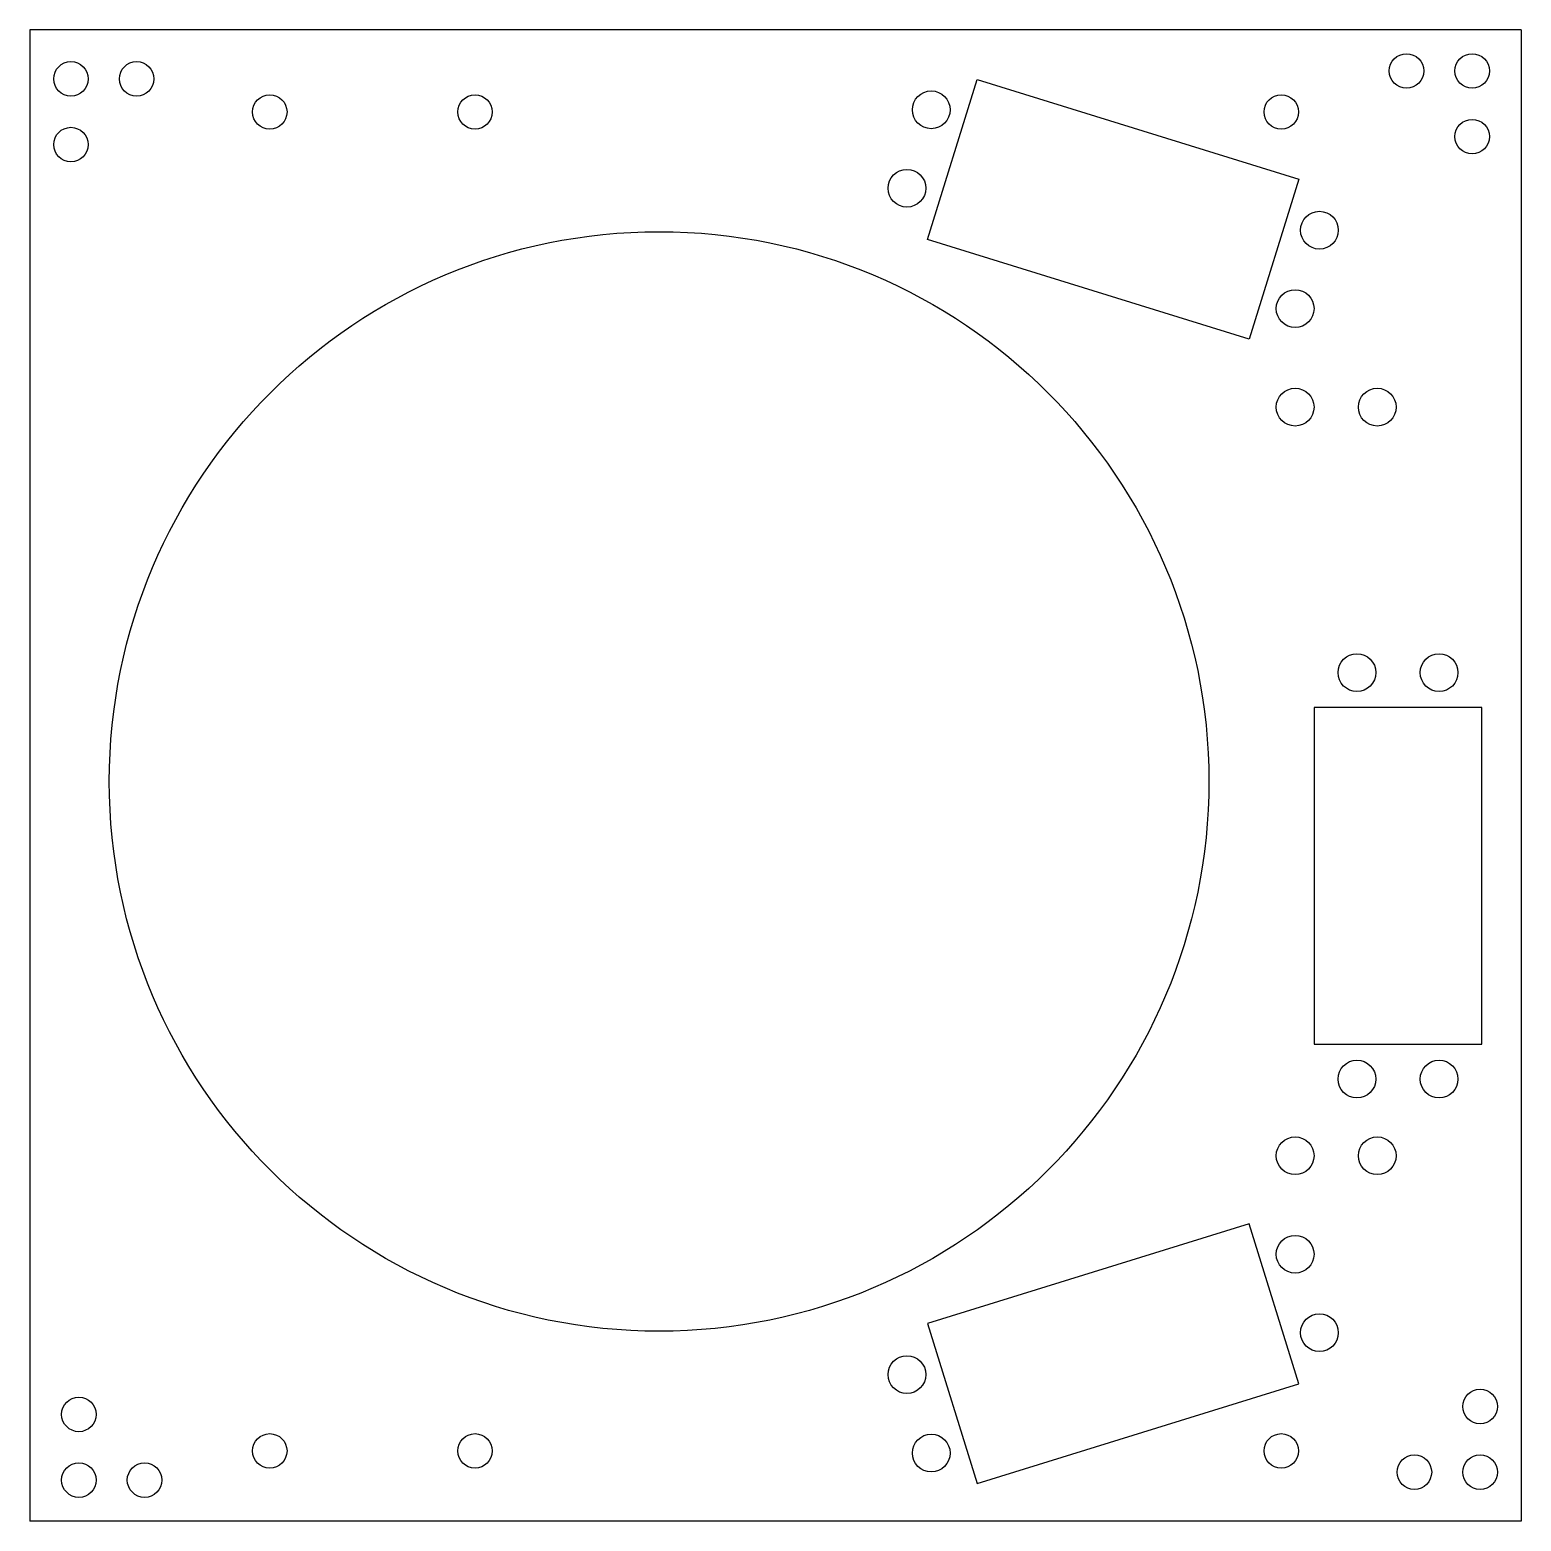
# Model space of a CAD drawing. Extents: x -77 to 105, y -90 to 92.
import ezdxf

# ---------------------------------------------------------------- set-up
doc = ezdxf.new("R2010")
doc.units = 0
doc.layers.add('VISIBLE', color=7, linetype='CONTINUOUS')

msp = doc.modelspace()

# ---------------------------------------------------------------- linework, layer by layer
at = {"layer": 'VISIBLE'}
for p, q in [((105, 91.54), (-76.64, 91.54)), ((-76.64, 91.54), (-76.64, -90.1)), ((105, 91.54), (105, -90.1)), ((32.71, 66.02), (38.75, 85.51)), ((38.75, 85.51), (77.91, 73.37)), ((77.91, 73.37), (71.87, 53.88)), ((71.87, 53.88), (32.71, 66.02)), ((100.2, 9), (79.8, 9)), ((79.8, 9), (79.8, -32)), ((100.2, -32), (100.2, 9)), ((79.8, -32), (100.2, -32)), ((71.87, -53.88), (32.71, -66.02)), ((77.91, -73.37), (71.87, -53.88)), ((32.71, -66.02), (38.75, -85.51)), ((38.75, -85.51), (77.91, -73.37)), ((105, -90.1), (-76.64, -90.1))]:
    msp.add_line(p, q, dxfattribs=at)
for centre, radius in [((-71.64, 85.57), 2.1), ((-63.64, 85.57), 2.1), ((91.03, 86.54), 2.1), ((99.03, 86.54), 2.1), ((-47.42, 81.54), 2.1), ((-22.42, 81.54), 2.1), ((33.15, 81.8), 2.3), ((75.78, 81.54), 2.1), ((99.03, 78.54), 2.1), ((-71.64, 77.57), 2.1), ((30.19, 72.25), 2.3), ((80.43, 67.14), 2.3), ((0, 0), 66.96), ((77.47, 57.59), 2.3), ((77.47, 45.59), 2.3), ((87.47, 45.59), 2.3), ((85, 13.25), 2.3), ((95, 13.25), 2.3), ((85, -36.25), 2.3), ((95, -36.25), 2.3), ((77.47, -45.59), 2.3), ((87.47, -45.59), 2.3), ((77.47, -57.59), 2.3), ((80.43, -67.14), 2.3), ((30.19, -72.25), 2.3), ((100, -76.13), 2.1), ((-70.67, -77.1), 2.1), ((-47.42, -81.54), 2.1), ((-22.42, -81.54), 2.1), ((33.15, -81.8), 2.3), ((75.78, -81.54), 2.1), ((-70.67, -85.1), 2.1), ((-62.67, -85.1), 2.1), ((92, -84.13), 2.1), ((100, -84.13), 2.1)]:
    msp.add_circle(centre, radius, dxfattribs=at)

doc.saveas('drawing.dxf')
